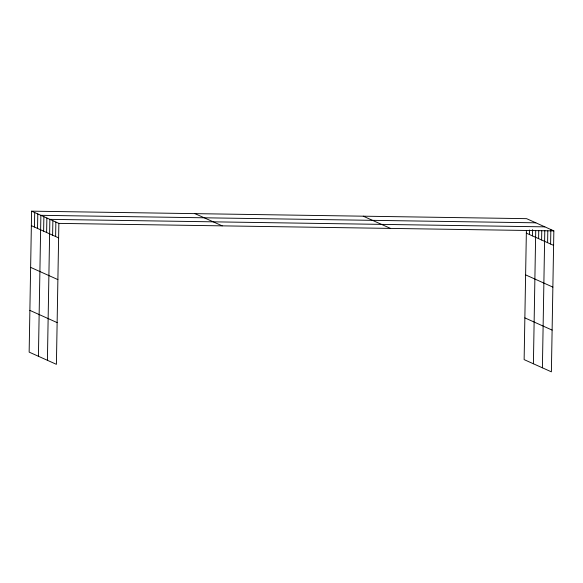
<?xml version="1.0" encoding="UTF-8"?>
<svg xmlns="http://www.w3.org/2000/svg" width="583" height="583" viewBox="0 0 583 583"><rect width="100%" height="100%" fill="white"/><g stroke="black" fill="none" stroke-linecap="round" stroke-linejoin="round"><path stroke-width="0.87" d="M31.613 211.163L29.15 352.117L56.405 364.339L58.868 223.384L31.613 211.163L526.595 218.661L553.85 230.883L551.387 371.837L524.132 359.616L526.391 230.431M34.448 227.035L34.696 212.547M37.538 228.419L37.786 213.932M38.42 356.271L40.876 215.316L535.864 222.815M43.623 231.145L43.878 216.665M46.618 232.493L46.873 218.006M47.412 360.309L49.868 219.354L544.857 226.853M52.616 235.182L52.871 220.695M55.618 236.53L55.866 222.043M529.43 234.534L529.51 230.001M532.519 235.918L532.629 229.578M533.401 363.77L535.719 230.963M538.605 238.644L538.75 230.496M541.607 239.992L541.76 230.941M542.394 367.8L544.792 230.474M547.605 242.681L547.809 230.912M550.6 244.022L550.855 229.542M58.868 223.384L553.85 230.883M526.34 233.142L553.595 245.37M525.611 274.877L552.866 287.106M363.253 216.184L390.508 228.412M524.86 317.881L552.116 330.102M194.955 213.633L222.21 225.861M31.358 225.65L58.613 237.871M30.629 267.378L57.885 279.607M29.879 310.382L57.134 322.603"/></g></svg>
